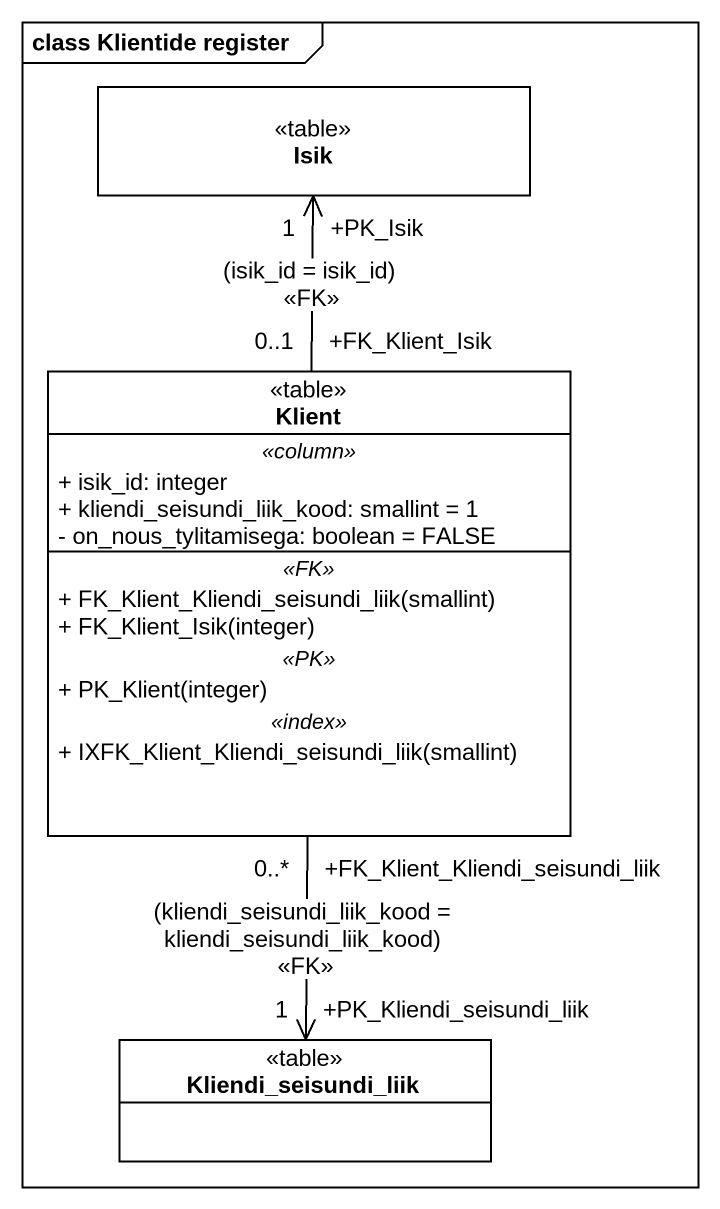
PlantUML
@startuml
mainframe class Klientide register
hide circle
hide empty members
skinparam classAttributeIconSize 0
class Isik <<table>> #FFFFFF
class Klient <<table>> #FFFFFF {
  .. <<column>> ..
  + isik_id: integer
  + kliendi_seisundi_liik_kood: smallint = 1
  - on_nous_tylitamisega: boolean = FALSE
  .. <<FK>> ..
  + FK_Klient_Kliendi_seisundi_liik(smallint)
  + FK_Klient_Isik(integer)
  .. <<PK>> ..
  + PK_Klient(integer)
  .. <<index>> ..
  + IXFK_Klient_Kliendi_seisundi_liik(smallint)
}
class Kliendi_seisundi_liik <<table>> #FFFFFF
Klient "+FK_Klient_Isik\n0..1" -up-> "+PK_Isik\n1" Isik : (isik_id = isik_id)\n<<FK>>
Klient "+FK_Klient_Kliendi_seisundi_liik\n0..*" --> "+PK_Kliendi_seisundi_liik\n1" Kliendi_seisundi_liik : (kliendi_seisundi_liik_kood = kliendi_seisundi_liik_kood)\n<<FK>>
@enduml
